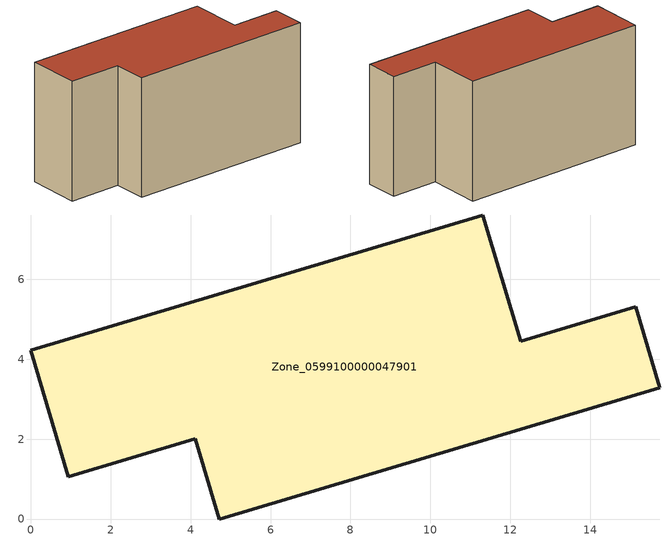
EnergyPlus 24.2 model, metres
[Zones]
Zone_0599100000047901
 floor ground (C_G): 4.12,2.01 0.94,1.06 0,4.23 11.31,7.61 12.26,4.45 15.14,5.32 15.74,3.28 4.72,0 z0
 wall outside (C_F): 11.31,7.61 0,4.23 0.94,1.06 4.12,2.01 4.72,0 15.74,3.28 15.14,5.32 12.26,4.45 11.31,7.61 z0:7.38
 roof outside (C_R): 15.74,3.28 15.14,5.32 12.26,4.45 11.31,7.61 0,4.23 0.94,1.06 4.12,2.01 4.72,0 z7.38
[BUILDING]
Pand.0599100000047901: North Axis=0; Terrain=City; Loads Convergence Tolerance Value=0.04; Temperature Convergence Tolerance Value=0.4; Solar Distribution=FullExterior; Maximum Number of Warmup Days=25; Minimum Number of Warmup Days=1
[Site:Location]
Rotterdam.The.Hague.AP_ZH_NLD Design_Conditions: Latitude=51.96; Longitude=4.45; Time Zone=1; Elevation=-4.5
[SITE:GROUNDTEMPERATURE:BUILDINGSURFACE]
18, 18, 18, 18, 18, 18, 18, 18, 18, 18, 18, 18
[MATERIAL] Thermal Absorptance=0.9; Solar Absorptance=0.7; Visible Absorptance=0.7
Name | Roughness | Thickness | Conductivity | Density | Specific Heat
G.TI.1975-1991 | MediumSmooth | 0.15 | 0.288461 | 540 | 1210
F.TI.1975-1991 | Rough | 0.3 | 0.230769 | 1920 | 840
R.TI.1975-1991 | MediumRough | 0.2 | 0.153846 | 1500 | 1000
[CONSTRUCTION]
C_G: G.TI.1975-1991
C_F: F.TI.1975-1991
C_R: R.TI.1975-1991
[ZONE]
Zone_0599100000047901: Type=1; Multiplier=1; Ceiling Height=Autocalculate; Volume=Autocalculate; Floor Area=autocalculate; Part of Total Floor Area=Yes
[ZONEINFILTRATION:DESIGNFLOWRATE]
Infil_Zone_0599100000047901: Zone or ZoneList or Space or SpaceList=Zone_0599100000047901; Schedule=AlwaysOn; Design Flow Rate Calculation Method=Flow/Area; Flow Rate per Floor Area=0.003; Constant Term Coefficient=1; Temperature Term Coefficient=0; Velocity Term Coefficient=0; Velocity Squared Term Coefficient=0
[HVACTEMPLATE:ZONE:IDEALLOADSAIRSYSTEM]
Zone_0599100000047901: Maximum Heating Supply Air Temperature=50; Minimum Cooling Supply Air Temperature=13; Maximum Heating Supply Air Humidity Ratio=0.0156; Minimum Cooling Supply Air Humidity Ratio=0.0077; Heating Limit=NoLimit; Cooling Limit=NoLimit; Dehumidification Control Type=ConstantSensibleHeatRatio; Cooling Sensible Heat Ratio=0.7; Dehumidification Setpoint=60; Humidification Control Type=None; Humidification Setpoint=30; Outdoor Air Method=None; Outdoor Air Flow Rate per Person=0.00944; Outdoor Air Flow Rate per Zone Floor Area=0; Outdoor Air Flow Rate per Zone=0; Demand Controlled Ventilation Type=None; Outdoor Air Economizer Type=NoEconomizer; Heat Recovery Type=None; Sensible Heat Recovery Effectiveness=0.7; Latent Heat Recovery Effectiveness=0.65
[ZONECONTROL:THERMOSTAT]
ThermostatControl_Zone_0599100000047901: Zone or ZoneList=Zone_0599100000047901; Control Type Schedule=DualSetpointControlType; Control 1=Thermostat_Zone_0599100000047901; Temperature Difference Between Cutout And Setpoint=0
[THERMOSTATSETPOINT:DUALSETPOINT]
Thermostat_Zone_0599100000047901: Heating Setpoint Temperature Schedule=HeatingSetpoint_Zone_0599100000047901; Cooling Setpoint Temperature Schedule=CoolingSetpoint_Zone_0599100000047901
[SCHEDULE:COMPACT]
HeatingSetpoint_Zone_0599100000047901: Through: 12/31, For: AllDays, Until: 24:00, 21
CoolingSetpoint_Zone_0599100000047901: Through: 12/31, For: AllDays, Until: 24:00, 24
DualSetpointControlType: Through: 12/31, For: AllDays, Until: 24:00, 4
AlwaysOn: Through: 12/31, For: AllDays, Until: 24:00, 1
